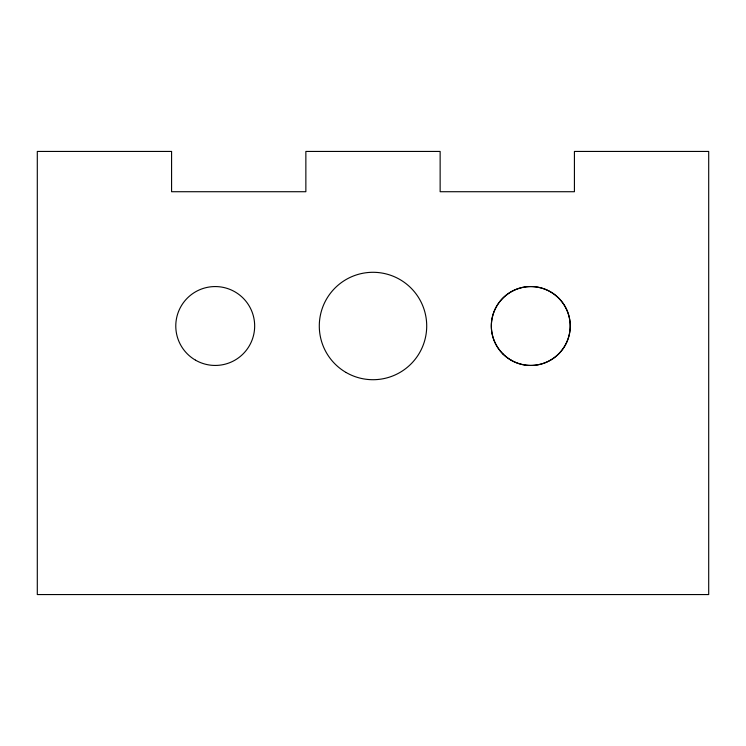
<?xml version="1.0" encoding="UTF-8"?>
<svg xmlns="http://www.w3.org/2000/svg" width="746" height="746" viewBox="0 0 746 746"><rect width="100%" height="100%" fill="white"/><g stroke="black" fill="none" stroke-linecap="round" stroke-linejoin="round"><path stroke-width="1.12" d="M171.58 151.438L37.3 151.438L37.3 594.562L708.7 594.562L708.7 151.438L574.42 151.438L574.42 191.722L440.14 191.722L440.14 151.438L305.86 151.438L305.86 191.722L171.58 191.722L171.58 151.438M195.499 360.159A39.445 39.445 0 0 0 254.666 326.002A39.445 39.445 0 0 0 195.499 291.845A39.445 39.445 0 0 0 195.499 360.159M346.144 372.515A53.712 53.712 0 0 0 426.712 326.002A53.712 53.712 0 0 0 346.144 279.489A53.712 53.712 0 0 0 346.144 372.515M502.888 353.893A39.445 39.445 0 0 0 568.881 336.213A39.445 39.445 0 0 0 520.568 287.9A39.445 39.445 0 0 0 502.888 353.893M511.057 360.159A39.445 39.445 0 0 0 570.224 326.002A39.445 39.445 0 0 0 511.057 291.845A39.445 39.445 0 0 0 511.057 360.159"/></g></svg>
